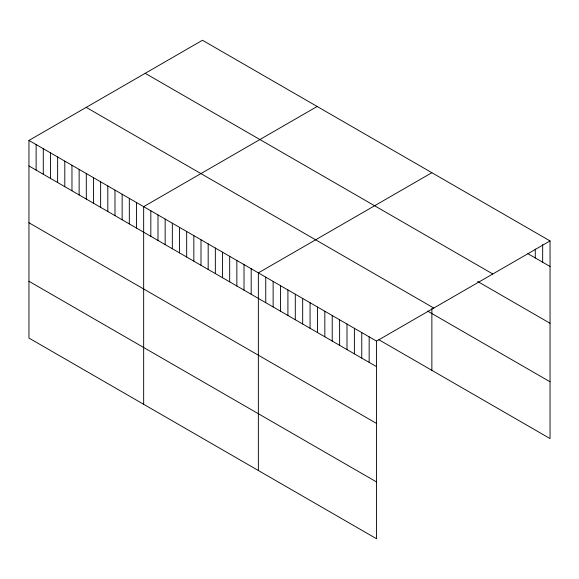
<?xml version="1.0" encoding="UTF-8"?>
<svg xmlns="http://www.w3.org/2000/svg" width="579" height="579" viewBox="0 0 579 579"><rect width="100%" height="100%" fill="white"/><g stroke="black" fill="none" stroke-linecap="round" stroke-linejoin="round"><path stroke-width="0.87" d="M28.95 140.429L376.538 341.111L376.538 538.745L28.95 338.064L28.95 140.429L202.462 40.255L550.05 240.936L550.05 438.571L378.818 339.714M317.162 106.478L143.657 206.652L143.657 404.287M431.869 172.701L258.357 272.875L258.357 470.517M376.538 341.111L550.05 240.936M527.889 253.674L550.05 266.47M145.199 73.309L492.794 273.99M477.661 281.474L550.05 323.263M86.206 107.368L433.801 308.05M427.57 311.061L550.05 381.778M28.95 165.963L376.538 366.645M28.95 222.756L376.538 423.437M28.95 281.271L376.538 481.952M542.661 244.591L542.661 262.2M535.278 249.136L535.278 257.937M431.869 308.527L431.869 370.343M369.156 336.84L369.156 362.374M361.766 332.578L361.766 358.112M354.384 328.315L354.384 353.849M346.995 324.052L346.995 349.586M339.612 319.789L339.612 345.323M332.223 315.519L332.223 341.053M324.833 311.256L324.833 336.79M317.451 306.993L317.451 332.527M310.062 302.73L310.062 328.264M302.679 298.467L302.679 324.001M295.29 294.197L295.29 319.731M287.908 289.934L287.908 315.468M280.518 285.671L280.518 311.205M273.136 281.408L273.136 306.942M265.747 277.138L265.747 302.672M251.192 268.736L251.192 294.27M244.02 264.596L244.02 290.13M236.854 260.463L236.854 285.997M229.682 256.323L229.682 281.857M222.517 252.183L222.517 277.717M215.345 248.044L215.345 273.577M208.179 243.904L208.179 269.438M201.007 239.764L201.007 265.298M193.842 235.624L193.842 261.158M186.67 231.484L186.67 257.018M179.497 227.352L179.497 252.878M172.332 223.212L172.332 248.746M165.16 219.072L165.16 244.606M157.995 214.932L157.995 240.466M150.822 210.792L150.822 236.326M136.485 202.512L136.485 228.046M129.32 198.373L129.32 223.907M122.147 194.233L122.147 219.767M114.982 190.1L114.982 215.634M107.81 185.96L107.81 211.494M100.637 181.82L100.637 207.354M93.472 177.681L93.472 203.215M86.3 173.541L86.3 199.075M79.135 169.401L79.135 194.935M71.962 165.261L71.962 190.795M64.797 161.121L64.797 186.655M57.625 156.981L57.625 182.515M50.46 152.849L50.46 178.383M43.287 148.709L43.287 174.243M36.122 144.569L36.122 170.103"/></g></svg>
